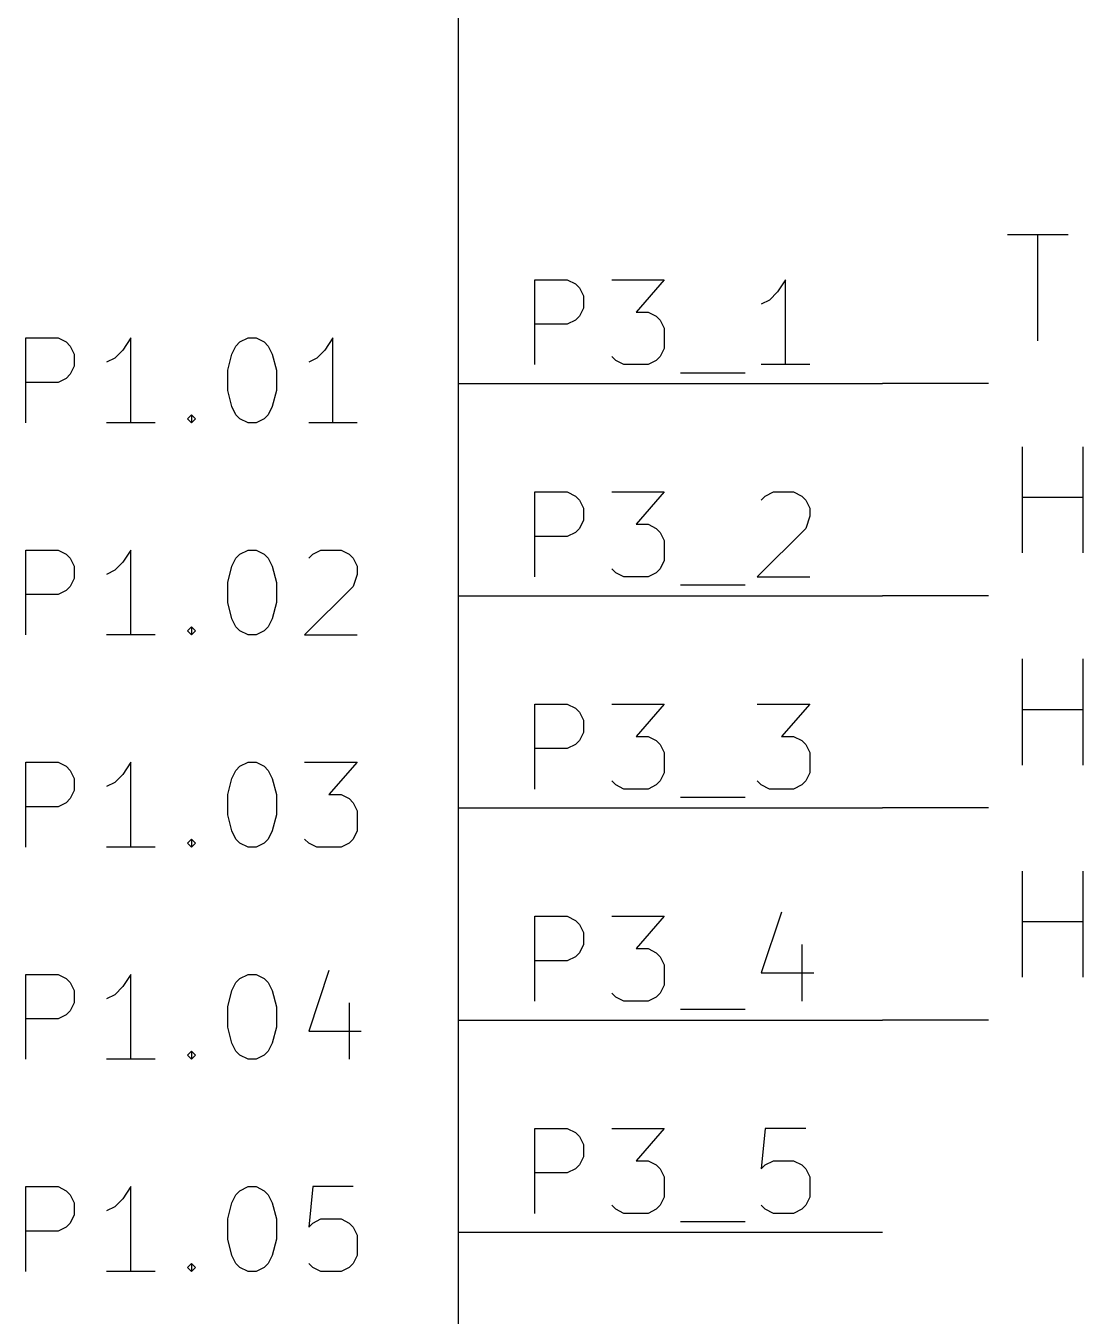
# Model space of a CAD drawing. Header units: inches. Extents: x 0.39 to 7.87, y -5.43 to -0.39.
# Drawn here: x 2.246 to 2.745, y -2.94 to -2.331 of the extents above; entities that cross this region are included whole.
import ezdxf

# ---------------------------------------------------------------- set-up
doc = ezdxf.new("R2010")
doc.units = ezdxf.units.IN
doc.header["$MEASUREMENT"] = 0
for name, color, linetype in [('GREENSIXTYFIVE', 129, 'CONTINUOUS'), ('LIGHTGREEN', 92, 'CONTINUOUS'), ('LIGHTRED', 12, 'CONTINUOUS'), ('RED', 14, 'CONTINUOUS'), ('REDSIX', 19, 'CONTINUOUS'), ('WHITE', 250, 'CONTINUOUS')]:
    doc.layers.add(name, color=color, linetype=linetype)

msp = doc.modelspace()

# ---------------------------------------------------------------- linework, layer by layer
at = {"layer": 'GREENSIXTYFIVE', "linetype": 'CONTINUOUS'}
for p, q in [((2.24619, -2.5185), (2.24619, -2.4785)), ((2.24619, -2.4785), (2.26143, -2.4785)), ((2.24619, -2.5185), (2.24619, -2.4785)), ((2.24619, -2.4785), (2.26143, -2.4785)), ((2.26143, -2.4785), (2.26524, -2.48041)), ((2.26143, -2.4785), (2.26524, -2.48041)), ((2.26524, -2.48041), (2.26714, -2.48231)), ((2.26524, -2.48041), (2.26714, -2.48231)), ((2.29572, -2.4785), (2.29191, -2.48422)), ((2.29572, -2.4785), (2.29191, -2.48422)), ((2.29572, -2.5185), (2.29572, -2.4785)), ((2.29572, -2.5185), (2.29572, -2.4785)), ((2.34524, -2.48231), (2.34714, -2.48041)), ((2.34524, -2.48231), (2.34714, -2.48041)), ((2.34714, -2.48041), (2.35095, -2.4785)), ((2.34714, -2.48041), (2.35095, -2.4785)), ((2.35095, -2.4785), (2.35476, -2.4785)), ((2.35095, -2.4785), (2.35476, -2.4785)), ((2.35476, -2.4785), (2.35857, -2.48041)), ((2.35476, -2.4785), (2.35857, -2.48041)), ((2.35857, -2.48041), (2.36048, -2.48231)), ((2.35857, -2.48041), (2.36048, -2.48231)), ((2.39095, -2.4785), (2.38714, -2.48422)), ((2.39095, -2.4785), (2.38714, -2.48422)), ((2.39095, -2.5185), (2.39095, -2.4785)), ((2.39095, -2.5185), (2.39095, -2.4785)), ((2.26714, -2.48231), (2.26905, -2.48613)), ((2.26714, -2.48231), (2.26905, -2.48613)), ((2.26905, -2.48613), (2.26905, -2.49184)), ((2.26905, -2.48613), (2.26905, -2.49184)), ((2.29191, -2.48422), (2.28809, -2.48803)), ((2.29191, -2.48422), (2.28809, -2.48803)), ((2.34143, -2.49374), (2.34333, -2.48613)), ((2.34143, -2.49374), (2.34333, -2.48613)), ((2.34333, -2.48613), (2.34524, -2.48231)), ((2.34333, -2.48613), (2.34524, -2.48231)), ((2.36048, -2.48231), (2.36238, -2.48613)), ((2.36048, -2.48231), (2.36238, -2.48613)), ((2.36238, -2.48613), (2.36428, -2.49374)), ((2.36238, -2.48613), (2.36428, -2.49374)), ((2.38714, -2.48422), (2.38333, -2.48803)), ((2.38714, -2.48422), (2.38333, -2.48803)), ((2.26905, -2.49184), (2.26714, -2.49565)), ((2.26905, -2.49184), (2.26714, -2.49565)), ((2.28809, -2.48803), (2.28429, -2.48993)), ((2.28809, -2.48803), (2.28429, -2.48993)), ((2.38333, -2.48803), (2.37952, -2.48993)), ((2.38333, -2.48803), (2.37952, -2.48993)), ((2.26143, -2.49946), (2.24619, -2.49946)), ((2.26143, -2.49946), (2.24619, -2.49946)), ((2.26524, -2.49755), (2.26143, -2.49946)), ((2.26524, -2.49755), (2.26143, -2.49946)), ((2.26714, -2.49565), (2.26524, -2.49755)), ((2.26714, -2.49565), (2.26524, -2.49755)), ((2.34143, -2.50327), (2.34143, -2.49374)), ((2.34143, -2.50327), (2.34143, -2.49374)), ((2.36428, -2.49374), (2.36428, -2.50327)), ((2.36428, -2.49374), (2.36428, -2.50327)), ((2.34333, -2.51089), (2.34143, -2.50327)), ((2.34333, -2.51089), (2.34143, -2.50327)), ((2.36428, -2.50327), (2.36238, -2.51089)), ((2.36428, -2.50327), (2.36238, -2.51089)), ((2.34524, -2.5147), (2.34333, -2.51089)), ((2.34524, -2.5147), (2.34333, -2.51089)), ((2.36238, -2.51089), (2.36048, -2.5147)), ((2.36238, -2.51089), (2.36048, -2.5147)), ((2.32238, -2.5166), (2.32429, -2.5147)), ((2.32238, -2.5166), (2.32429, -2.5147)), ((2.32429, -2.5185), (2.32238, -2.5166)), ((2.32429, -2.5185), (2.32238, -2.5166)), ((2.32429, -2.5147), (2.32619, -2.5166)), ((2.32429, -2.5147), (2.32429, -2.5185)), ((2.32429, -2.5147), (2.32619, -2.5166)), ((2.32429, -2.5147), (2.32429, -2.5185)), ((2.32619, -2.5166), (2.32429, -2.5185)), ((2.32619, -2.5166), (2.32429, -2.5185)), ((2.34714, -2.5166), (2.34524, -2.5147)), ((2.34714, -2.5166), (2.34524, -2.5147)), ((2.35095, -2.5185), (2.34714, -2.5166)), ((2.35095, -2.5185), (2.34714, -2.5166)), ((2.35857, -2.5166), (2.35476, -2.5185)), ((2.35857, -2.5166), (2.35476, -2.5185)), ((2.36048, -2.5147), (2.35857, -2.5166)), ((2.36048, -2.5147), (2.35857, -2.5166)), ((2.30714, -2.5185), (2.28429, -2.5185)), ((2.30714, -2.5185), (2.28429, -2.5185)), ((2.35476, -2.5185), (2.35095, -2.5185)), ((2.35476, -2.5185), (2.35095, -2.5185)), ((2.40238, -2.5185), (2.37952, -2.5185)), ((2.40238, -2.5185), (2.37952, -2.5185)), ((2.24619, -2.6185), (2.24619, -2.5785)), ((2.24619, -2.5785), (2.26143, -2.5785)), ((2.24619, -2.6185), (2.24619, -2.5785)), ((2.24619, -2.5785), (2.26143, -2.5785)), ((2.26143, -2.5785), (2.26524, -2.58041)), ((2.26143, -2.5785), (2.26524, -2.58041)), ((2.29572, -2.5785), (2.29191, -2.58422)), ((2.29572, -2.5785), (2.29191, -2.58422)), ((2.29572, -2.6185), (2.29572, -2.5785)), ((2.29572, -2.6185), (2.29572, -2.5785)), ((2.34714, -2.58041), (2.35095, -2.5785)), ((2.34714, -2.58041), (2.35095, -2.5785)), ((2.35095, -2.5785), (2.35476, -2.5785)), ((2.35095, -2.5785), (2.35476, -2.5785)), ((2.35476, -2.5785), (2.35857, -2.58041)), ((2.35476, -2.5785), (2.35857, -2.58041)), ((2.38143, -2.58041), (2.38524, -2.5785)), ((2.38143, -2.58041), (2.38524, -2.5785)), ((2.38524, -2.5785), (2.39476, -2.5785)), ((2.38524, -2.5785), (2.39476, -2.5785)), ((2.39476, -2.5785), (2.39857, -2.58041)), ((2.39476, -2.5785), (2.39857, -2.58041)), ((2.26524, -2.58041), (2.26714, -2.58231)), ((2.26524, -2.58041), (2.26714, -2.58231)), ((2.26714, -2.58231), (2.26905, -2.58613)), ((2.26714, -2.58231), (2.26905, -2.58613)), ((2.29191, -2.58422), (2.28809, -2.58803)), ((2.29191, -2.58422), (2.28809, -2.58803)), ((2.34333, -2.58613), (2.34524, -2.58231)), ((2.34333, -2.58613), (2.34524, -2.58231)), ((2.34524, -2.58231), (2.34714, -2.58041)), ((2.34524, -2.58231), (2.34714, -2.58041)), ((2.35857, -2.58041), (2.36048, -2.58231)), ((2.35857, -2.58041), (2.36048, -2.58231)), ((2.36048, -2.58231), (2.36238, -2.58613)), ((2.36048, -2.58231), (2.36238, -2.58613)), ((2.37952, -2.58231), (2.38143, -2.58041)), ((2.37952, -2.58231), (2.38143, -2.58041)), ((2.39857, -2.58041), (2.40048, -2.58231)), ((2.39857, -2.58041), (2.40048, -2.58231)), ((2.40048, -2.58231), (2.40238, -2.58613)), ((2.40048, -2.58231), (2.40238, -2.58613)), ((2.26905, -2.58613), (2.26905, -2.59184)), ((2.26905, -2.58613), (2.26905, -2.59184)), ((2.28809, -2.58803), (2.28429, -2.58993)), ((2.28809, -2.58803), (2.28429, -2.58993)), ((2.34143, -2.59374), (2.34333, -2.58613)), ((2.34143, -2.59374), (2.34333, -2.58613)), ((2.36238, -2.58613), (2.36428, -2.59374)), ((2.36238, -2.58613), (2.36428, -2.59374)), ((2.40238, -2.58993), (2.40048, -2.59565)), ((2.40238, -2.58993), (2.40048, -2.59565)), ((2.40238, -2.58613), (2.40238, -2.58993)), ((2.40238, -2.58613), (2.40238, -2.58993)), ((2.26714, -2.59565), (2.26524, -2.59755)), ((2.26714, -2.59565), (2.26524, -2.59755)), ((2.26905, -2.59184), (2.26714, -2.59565)), ((2.26905, -2.59184), (2.26714, -2.59565)), ((2.34143, -2.60327), (2.34143, -2.59374)), ((2.34143, -2.60327), (2.34143, -2.59374)), ((2.36428, -2.59374), (2.36428, -2.60327)), ((2.36428, -2.59374), (2.36428, -2.60327)), ((2.40048, -2.59565), (2.37762, -2.6185)), ((2.40048, -2.59565), (2.37762, -2.6185)), ((2.26143, -2.59946), (2.24619, -2.59946)), ((2.26143, -2.59946), (2.24619, -2.59946)), ((2.26524, -2.59755), (2.26143, -2.59946)), ((2.26524, -2.59755), (2.26143, -2.59946)), ((2.34333, -2.61089), (2.34143, -2.60327)), ((2.34333, -2.61089), (2.34143, -2.60327)), ((2.36428, -2.60327), (2.36238, -2.61089)), ((2.36428, -2.60327), (2.36238, -2.61089)), ((2.32238, -2.6166), (2.32429, -2.6147)), ((2.32238, -2.6166), (2.32429, -2.6147)), ((2.32429, -2.6147), (2.32619, -2.6166)), ((2.32429, -2.6147), (2.32429, -2.6185)), ((2.32429, -2.6147), (2.32619, -2.6166)), ((2.32429, -2.6147), (2.32429, -2.6185)), ((2.34524, -2.6147), (2.34333, -2.61089)), ((2.34524, -2.6147), (2.34333, -2.61089)), ((2.34714, -2.6166), (2.34524, -2.6147)), ((2.34714, -2.6166), (2.34524, -2.6147)), ((2.36048, -2.6147), (2.35857, -2.6166)), ((2.36048, -2.6147), (2.35857, -2.6166)), ((2.36238, -2.61089), (2.36048, -2.6147)), ((2.36238, -2.61089), (2.36048, -2.6147)), ((2.30714, -2.6185), (2.28429, -2.6185)), ((2.30714, -2.6185), (2.28429, -2.6185)), ((2.32429, -2.6185), (2.32238, -2.6166)), ((2.32429, -2.6185), (2.32238, -2.6166)), ((2.32619, -2.6166), (2.32429, -2.6185)), ((2.32619, -2.6166), (2.32429, -2.6185)), ((2.35095, -2.6185), (2.34714, -2.6166)), ((2.35095, -2.6185), (2.34714, -2.6166)), ((2.35476, -2.6185), (2.35095, -2.6185)), ((2.35476, -2.6185), (2.35095, -2.6185)), ((2.35857, -2.6166), (2.35476, -2.6185)), ((2.35857, -2.6166), (2.35476, -2.6185)), ((2.37762, -2.6185), (2.40238, -2.6185)), ((2.37762, -2.6185), (2.40238, -2.6185)), ((2.24619, -2.7185), (2.24619, -2.6785)), ((2.24619, -2.6785), (2.26143, -2.6785)), ((2.24619, -2.7185), (2.24619, -2.6785)), ((2.24619, -2.6785), (2.26143, -2.6785)), ((2.26143, -2.6785), (2.26524, -2.68041)), ((2.26143, -2.6785), (2.26524, -2.68041)), ((2.26524, -2.68041), (2.26714, -2.68231)), ((2.26524, -2.68041), (2.26714, -2.68231)), ((2.29572, -2.6785), (2.29191, -2.68422)), ((2.29572, -2.6785), (2.29191, -2.68422)), ((2.29572, -2.7185), (2.29572, -2.6785)), ((2.29572, -2.7185), (2.29572, -2.6785)), ((2.34524, -2.68231), (2.34714, -2.68041)), ((2.34524, -2.68231), (2.34714, -2.68041)), ((2.34714, -2.68041), (2.35095, -2.6785)), ((2.34714, -2.68041), (2.35095, -2.6785)), ((2.35095, -2.6785), (2.35476, -2.6785)), ((2.35095, -2.6785), (2.35476, -2.6785)), ((2.35476, -2.6785), (2.35857, -2.68041)), ((2.35476, -2.6785), (2.35857, -2.68041)), ((2.35857, -2.68041), (2.36048, -2.68231)), ((2.35857, -2.68041), (2.36048, -2.68231)), ((2.37762, -2.6785), (2.40238, -2.6785)), ((2.37762, -2.6785), (2.40238, -2.6785)), ((2.40238, -2.6785), (2.38905, -2.69374)), ((2.40238, -2.6785), (2.38905, -2.69374)), ((2.26714, -2.68231), (2.26905, -2.68613)), ((2.26714, -2.68231), (2.26905, -2.68613)), ((2.26905, -2.68613), (2.26905, -2.69184)), ((2.26905, -2.68613), (2.26905, -2.69184)), ((2.28809, -2.68803), (2.28429, -2.68993)), ((2.28809, -2.68803), (2.28429, -2.68993)), ((2.29191, -2.68422), (2.28809, -2.68803)), ((2.29191, -2.68422), (2.28809, -2.68803)), ((2.34143, -2.69374), (2.34333, -2.68613)), ((2.34143, -2.69374), (2.34333, -2.68613)), ((2.34333, -2.68613), (2.34524, -2.68231)), ((2.34333, -2.68613), (2.34524, -2.68231)), ((2.36048, -2.68231), (2.36238, -2.68613)), ((2.36048, -2.68231), (2.36238, -2.68613)), ((2.36238, -2.68613), (2.36428, -2.69374)), ((2.36238, -2.68613), (2.36428, -2.69374)), ((2.26905, -2.69184), (2.26714, -2.69565)), ((2.26905, -2.69184), (2.26714, -2.69565)), ((2.34143, -2.70327), (2.34143, -2.69374)), ((2.34143, -2.70327), (2.34143, -2.69374)), ((2.36428, -2.69374), (2.36428, -2.70327)), ((2.36428, -2.69374), (2.36428, -2.70327)), ((2.38905, -2.69374), (2.39476, -2.69374)), ((2.38905, -2.69374), (2.39476, -2.69374)), ((2.39476, -2.69374), (2.39857, -2.69565)), ((2.39476, -2.69374), (2.39857, -2.69565)), ((2.26143, -2.69946), (2.24619, -2.69946)), ((2.26143, -2.69946), (2.24619, -2.69946)), ((2.26524, -2.69755), (2.26143, -2.69946)), ((2.26524, -2.69755), (2.26143, -2.69946)), ((2.26714, -2.69565), (2.26524, -2.69755)), ((2.26714, -2.69565), (2.26524, -2.69755)), ((2.39857, -2.69565), (2.40048, -2.69755)), ((2.39857, -2.69565), (2.40048, -2.69755)), ((2.40048, -2.69755), (2.40238, -2.70136)), ((2.40048, -2.69755), (2.40238, -2.70136)), ((2.34333, -2.71089), (2.34143, -2.70327)), ((2.34333, -2.71089), (2.34143, -2.70327)), ((2.36428, -2.70327), (2.36238, -2.71089)), ((2.36428, -2.70327), (2.36238, -2.71089)), ((2.40238, -2.70136), (2.40238, -2.71089)), ((2.40238, -2.70136), (2.40238, -2.71089)), ((2.34524, -2.7147), (2.34333, -2.71089)), ((2.34524, -2.7147), (2.34333, -2.71089)), ((2.36238, -2.71089), (2.36048, -2.7147)), ((2.36238, -2.71089), (2.36048, -2.7147)), ((2.40238, -2.71089), (2.40048, -2.7147)), ((2.40238, -2.71089), (2.40048, -2.7147)), ((2.32238, -2.7166), (2.32429, -2.7147)), ((2.32238, -2.7166), (2.32429, -2.7147)), ((2.32429, -2.7185), (2.32238, -2.7166)), ((2.32429, -2.7185), (2.32238, -2.7166)), ((2.32429, -2.7147), (2.32619, -2.7166)), ((2.32429, -2.7147), (2.32429, -2.7185)), ((2.32429, -2.7147), (2.32619, -2.7166)), ((2.32429, -2.7147), (2.32429, -2.7185)), ((2.32619, -2.7166), (2.32429, -2.7185)), ((2.32619, -2.7166), (2.32429, -2.7185)), ((2.34714, -2.7166), (2.34524, -2.7147)), ((2.34714, -2.7166), (2.34524, -2.7147)), ((2.35095, -2.7185), (2.34714, -2.7166)), ((2.35095, -2.7185), (2.34714, -2.7166)), ((2.35857, -2.7166), (2.35476, -2.7185)), ((2.35857, -2.7166), (2.35476, -2.7185)), ((2.36048, -2.7147), (2.35857, -2.7166)), ((2.36048, -2.7147), (2.35857, -2.7166)), ((2.37952, -2.7166), (2.37762, -2.7147)), ((2.37952, -2.7166), (2.37762, -2.7147)), ((2.38333, -2.7185), (2.37952, -2.7166)), ((2.38333, -2.7185), (2.37952, -2.7166)), ((2.39857, -2.7166), (2.39476, -2.7185)), ((2.39857, -2.7166), (2.39476, -2.7185)), ((2.40048, -2.7147), (2.39857, -2.7166)), ((2.40048, -2.7147), (2.39857, -2.7166)), ((2.30714, -2.7185), (2.28429, -2.7185)), ((2.30714, -2.7185), (2.28429, -2.7185)), ((2.35476, -2.7185), (2.35095, -2.7185)), ((2.35476, -2.7185), (2.35095, -2.7185)), ((2.39476, -2.7185), (2.38333, -2.7185)), ((2.39476, -2.7185), (2.38333, -2.7185)), ((2.24619, -2.8185), (2.24619, -2.7785)), ((2.24619, -2.7785), (2.26143, -2.7785)), ((2.24619, -2.8185), (2.24619, -2.7785)), ((2.24619, -2.7785), (2.26143, -2.7785)), ((2.26143, -2.7785), (2.26524, -2.78041)), ((2.26143, -2.7785), (2.26524, -2.78041)), ((2.29572, -2.7785), (2.29191, -2.78422)), ((2.29572, -2.7785), (2.29191, -2.78422)), ((2.29572, -2.8185), (2.29572, -2.7785)), ((2.29572, -2.8185), (2.29572, -2.7785)), ((2.34714, -2.78041), (2.35095, -2.7785)), ((2.34714, -2.78041), (2.35095, -2.7785)), ((2.35095, -2.7785), (2.35476, -2.7785)), ((2.35095, -2.7785), (2.35476, -2.7785)), ((2.35476, -2.7785), (2.35857, -2.78041)), ((2.35476, -2.7785), (2.35857, -2.78041)), ((2.38905, -2.7766), (2.37952, -2.80517)), ((2.38905, -2.7766), (2.37952, -2.80517)), ((2.26524, -2.78041), (2.26714, -2.78231)), ((2.26524, -2.78041), (2.26714, -2.78231)), ((2.26714, -2.78231), (2.26905, -2.78613)), ((2.26714, -2.78231), (2.26905, -2.78613)), ((2.29191, -2.78422), (2.28809, -2.78803)), ((2.29191, -2.78422), (2.28809, -2.78803)), ((2.34333, -2.78613), (2.34524, -2.78231)), ((2.34333, -2.78613), (2.34524, -2.78231)), ((2.34524, -2.78231), (2.34714, -2.78041)), ((2.34524, -2.78231), (2.34714, -2.78041)), ((2.35857, -2.78041), (2.36048, -2.78231)), ((2.35857, -2.78041), (2.36048, -2.78231)), ((2.36048, -2.78231), (2.36238, -2.78613)), ((2.36048, -2.78231), (2.36238, -2.78613)), ((2.26905, -2.78613), (2.26905, -2.79184)), ((2.26905, -2.78613), (2.26905, -2.79184)), ((2.28809, -2.78803), (2.28429, -2.78993)), ((2.28809, -2.78803), (2.28429, -2.78993)), ((2.34143, -2.79374), (2.34333, -2.78613)), ((2.34143, -2.79374), (2.34333, -2.78613)), ((2.36238, -2.78613), (2.36428, -2.79374)), ((2.36238, -2.78613), (2.36428, -2.79374)), ((2.26524, -2.79755), (2.26143, -2.79946)), ((2.26524, -2.79755), (2.26143, -2.79946)), ((2.26714, -2.79565), (2.26524, -2.79755)), ((2.26714, -2.79565), (2.26524, -2.79755)), ((2.26905, -2.79184), (2.26714, -2.79565)), ((2.26905, -2.79184), (2.26714, -2.79565)), ((2.34143, -2.80327), (2.34143, -2.79374)), ((2.34143, -2.80327), (2.34143, -2.79374)), ((2.36428, -2.79374), (2.36428, -2.80327)), ((2.36428, -2.79374), (2.36428, -2.80327)), ((2.39857, -2.79184), (2.39857, -2.8185)), ((2.39857, -2.79184), (2.39857, -2.8185)), ((2.26143, -2.79946), (2.24619, -2.79946)), ((2.26143, -2.79946), (2.24619, -2.79946)), ((2.34333, -2.81089), (2.34143, -2.80327)), ((2.34333, -2.81089), (2.34143, -2.80327)), ((2.36428, -2.80327), (2.36238, -2.81089)), ((2.36428, -2.80327), (2.36238, -2.81089)), ((2.37952, -2.80517), (2.40428, -2.80517)), ((2.37952, -2.80517), (2.40428, -2.80517)), ((2.32238, -2.8166), (2.32429, -2.8147)), ((2.32238, -2.8166), (2.32429, -2.8147)), ((2.32429, -2.8147), (2.32619, -2.8166)), ((2.32429, -2.8147), (2.32429, -2.8185)), ((2.32429, -2.8147), (2.32619, -2.8166)), ((2.32429, -2.8147), (2.32429, -2.8185)), ((2.34524, -2.8147), (2.34333, -2.81089)), ((2.34524, -2.8147), (2.34333, -2.81089)), ((2.34714, -2.8166), (2.34524, -2.8147)), ((2.34714, -2.8166), (2.34524, -2.8147)), ((2.36048, -2.8147), (2.35857, -2.8166)), ((2.36048, -2.8147), (2.35857, -2.8166)), ((2.36238, -2.81089), (2.36048, -2.8147)), ((2.36238, -2.81089), (2.36048, -2.8147)), ((2.30714, -2.8185), (2.28429, -2.8185)), ((2.30714, -2.8185), (2.28429, -2.8185)), ((2.32429, -2.8185), (2.32238, -2.8166)), ((2.32429, -2.8185), (2.32238, -2.8166)), ((2.32619, -2.8166), (2.32429, -2.8185)), ((2.32619, -2.8166), (2.32429, -2.8185)), ((2.35095, -2.8185), (2.34714, -2.8166)), ((2.35095, -2.8185), (2.34714, -2.8166)), ((2.35476, -2.8185), (2.35095, -2.8185)), ((2.35476, -2.8185), (2.35095, -2.8185)), ((2.35857, -2.8166), (2.35476, -2.8185)), ((2.35857, -2.8166), (2.35476, -2.8185)), ((2.24619, -2.9185), (2.24619, -2.8785)), ((2.24619, -2.8785), (2.26143, -2.8785)), ((2.24619, -2.9185), (2.24619, -2.8785)), ((2.24619, -2.8785), (2.26143, -2.8785)), ((2.26143, -2.8785), (2.26524, -2.88041)), ((2.26143, -2.8785), (2.26524, -2.88041)), ((2.26524, -2.88041), (2.26714, -2.88231)), ((2.26524, -2.88041), (2.26714, -2.88231)), ((2.26714, -2.88231), (2.26905, -2.88613)), ((2.26714, -2.88231), (2.26905, -2.88613)), ((2.29572, -2.8785), (2.29191, -2.88422)), ((2.29572, -2.8785), (2.29191, -2.88422)), ((2.29572, -2.9185), (2.29572, -2.8785)), ((2.29572, -2.9185), (2.29572, -2.8785)), ((2.34333, -2.88613), (2.34524, -2.88231)), ((2.34333, -2.88613), (2.34524, -2.88231)), ((2.34524, -2.88231), (2.34714, -2.88041)), ((2.34524, -2.88231), (2.34714, -2.88041)), ((2.34714, -2.88041), (2.35095, -2.8785)), ((2.34714, -2.88041), (2.35095, -2.8785)), ((2.35095, -2.8785), (2.35476, -2.8785)), ((2.35095, -2.8785), (2.35476, -2.8785)), ((2.35476, -2.8785), (2.35857, -2.88041)), ((2.35476, -2.8785), (2.35857, -2.88041)), ((2.35857, -2.88041), (2.36048, -2.88231)), ((2.35857, -2.88041), (2.36048, -2.88231)), ((2.36048, -2.88231), (2.36238, -2.88613)), ((2.36048, -2.88231), (2.36238, -2.88613)), ((2.38143, -2.8785), (2.37952, -2.89755)), ((2.38143, -2.8785), (2.37952, -2.89755)), ((2.40048, -2.8785), (2.38143, -2.8785)), ((2.40048, -2.8785), (2.38143, -2.8785)), ((2.26905, -2.88613), (2.26905, -2.89184)), ((2.26905, -2.88613), (2.26905, -2.89184)), ((2.28809, -2.88803), (2.28429, -2.88993)), ((2.28809, -2.88803), (2.28429, -2.88993)), ((2.29191, -2.88422), (2.28809, -2.88803)), ((2.29191, -2.88422), (2.28809, -2.88803)), ((2.34143, -2.89374), (2.34333, -2.88613)), ((2.34143, -2.89374), (2.34333, -2.88613)), ((2.36238, -2.88613), (2.36428, -2.89374)), ((2.36238, -2.88613), (2.36428, -2.89374)), ((2.26905, -2.89184), (2.26714, -2.89565)), ((2.26905, -2.89184), (2.26714, -2.89565)), ((2.34143, -2.90327), (2.34143, -2.89374)), ((2.34143, -2.90327), (2.34143, -2.89374)), ((2.36428, -2.89374), (2.36428, -2.90327)), ((2.36428, -2.89374), (2.36428, -2.90327)), ((2.38143, -2.89565), (2.38524, -2.89374)), ((2.38143, -2.89565), (2.38524, -2.89374)), ((2.38524, -2.89374), (2.39476, -2.89374)), ((2.38524, -2.89374), (2.39476, -2.89374)), ((2.39476, -2.89374), (2.39857, -2.89565)), ((2.39476, -2.89374), (2.39857, -2.89565)), ((2.26143, -2.89946), (2.24619, -2.89946)), ((2.26143, -2.89946), (2.24619, -2.89946)), ((2.26524, -2.89755), (2.26143, -2.89946)), ((2.26524, -2.89755), (2.26143, -2.89946)), ((2.26714, -2.89565), (2.26524, -2.89755)), ((2.26714, -2.89565), (2.26524, -2.89755)), ((2.37952, -2.89755), (2.38143, -2.89565)), ((2.37952, -2.89755), (2.38143, -2.89565)), ((2.39857, -2.89565), (2.40048, -2.89755)), ((2.39857, -2.89565), (2.40048, -2.89755)), ((2.40048, -2.89755), (2.40238, -2.90136)), ((2.40048, -2.89755), (2.40238, -2.90136)), ((2.34333, -2.91089), (2.34143, -2.90327)), ((2.34333, -2.91089), (2.34143, -2.90327)), ((2.36428, -2.90327), (2.36238, -2.91089)), ((2.36428, -2.90327), (2.36238, -2.91089)), ((2.40238, -2.90136), (2.40238, -2.91089)), ((2.40238, -2.90136), (2.40238, -2.91089)), ((2.34524, -2.9147), (2.34333, -2.91089)), ((2.34524, -2.9147), (2.34333, -2.91089)), ((2.36238, -2.91089), (2.36048, -2.9147)), ((2.36238, -2.91089), (2.36048, -2.9147)), ((2.40238, -2.91089), (2.40048, -2.9147)), ((2.40238, -2.91089), (2.40048, -2.9147)), ((2.30714, -2.9185), (2.28429, -2.9185)), ((2.30714, -2.9185), (2.28429, -2.9185)), ((2.32238, -2.9166), (2.32429, -2.9147)), ((2.32238, -2.9166), (2.32429, -2.9147)), ((2.32429, -2.9185), (2.32238, -2.9166)), ((2.32429, -2.9185), (2.32238, -2.9166)), ((2.32429, -2.9147), (2.32619, -2.9166)), ((2.32429, -2.9147), (2.32429, -2.9185)), ((2.32429, -2.9147), (2.32619, -2.9166)), ((2.32429, -2.9147), (2.32429, -2.9185)), ((2.32619, -2.9166), (2.32429, -2.9185)), ((2.32619, -2.9166), (2.32429, -2.9185)), ((2.34714, -2.9166), (2.34524, -2.9147)), ((2.34714, -2.9166), (2.34524, -2.9147)), ((2.35095, -2.9185), (2.34714, -2.9166)), ((2.35095, -2.9185), (2.34714, -2.9166)), ((2.35476, -2.9185), (2.35095, -2.9185)), ((2.35476, -2.9185), (2.35095, -2.9185)), ((2.35857, -2.9166), (2.35476, -2.9185)), ((2.35857, -2.9166), (2.35476, -2.9185)), ((2.36048, -2.9147), (2.35857, -2.9166)), ((2.36048, -2.9147), (2.35857, -2.9166)), ((2.38143, -2.9166), (2.37952, -2.9147)), ((2.38143, -2.9166), (2.37952, -2.9147)), ((2.38524, -2.9185), (2.38143, -2.9166)), ((2.38524, -2.9185), (2.38143, -2.9166)), ((2.39476, -2.9185), (2.38524, -2.9185)), ((2.39476, -2.9185), (2.38524, -2.9185)), ((2.39857, -2.9166), (2.39476, -2.9185)), ((2.39857, -2.9166), (2.39476, -2.9185)), ((2.40048, -2.9147), (2.39857, -2.9166)), ((2.40048, -2.9147), (2.39857, -2.9166))]:
    msp.add_line(p, q, dxfattribs=at)
at = {"layer": 'LIGHTGREEN', "linetype": 'CONTINUOUS'}
for p, q in [((2.7, -2.5), (2.65, -2.5)), ((2.7, -2.6), (2.65, -2.6)), ((2.7, -2.7), (2.65, -2.7)), ((2.7, -2.8), (2.65, -2.8))]:
    msp.add_line(p, q, dxfattribs=at)
at = {"layer": 'LIGHTRED', "linetype": 'CONTINUOUS'}
for p, q in [((2.48619, -2.4911), (2.48619, -2.4511)), ((2.48619, -2.4511), (2.50143, -2.4511)), ((2.48619, -2.4911), (2.48619, -2.4511)), ((2.48619, -2.4511), (2.50143, -2.4511)), ((2.50143, -2.4511), (2.50524, -2.45301)), ((2.50143, -2.4511), (2.50524, -2.45301)), ((2.50524, -2.45301), (2.50714, -2.45491)), ((2.50524, -2.45301), (2.50714, -2.45491)), ((2.50714, -2.45491), (2.50905, -2.45872)), ((2.50714, -2.45491), (2.50905, -2.45872)), ((2.52238, -2.4511), (2.54714, -2.4511)), ((2.52238, -2.4511), (2.54714, -2.4511)), ((2.54714, -2.4511), (2.53381, -2.46634)), ((2.54714, -2.4511), (2.53381, -2.46634)), ((2.60048, -2.45682), (2.59667, -2.46063)), ((2.60048, -2.45682), (2.59667, -2.46063)), ((2.60429, -2.4511), (2.60048, -2.45682)), ((2.60429, -2.4511), (2.60048, -2.45682)), ((2.60429, -2.4911), (2.60429, -2.4511)), ((2.60429, -2.4911), (2.60429, -2.4511)), ((2.50905, -2.45872), (2.50905, -2.46444)), ((2.50905, -2.45872), (2.50905, -2.46444)), ((2.59667, -2.46063), (2.59286, -2.46253)), ((2.59667, -2.46063), (2.59286, -2.46253)), ((2.50714, -2.46825), (2.50524, -2.47015)), ((2.50714, -2.46825), (2.50524, -2.47015)), ((2.50905, -2.46444), (2.50714, -2.46825)), ((2.50905, -2.46444), (2.50714, -2.46825)), ((2.53381, -2.46634), (2.53952, -2.46634)), ((2.53381, -2.46634), (2.53952, -2.46634)), ((2.53952, -2.46634), (2.54333, -2.46825)), ((2.53952, -2.46634), (2.54333, -2.46825)), ((2.54333, -2.46825), (2.54524, -2.47015)), ((2.54333, -2.46825), (2.54524, -2.47015)), ((2.50143, -2.47206), (2.48619, -2.47206)), ((2.50143, -2.47206), (2.48619, -2.47206)), ((2.50524, -2.47015), (2.50143, -2.47206)), ((2.50524, -2.47015), (2.50143, -2.47206)), ((2.54524, -2.47015), (2.54714, -2.47396)), ((2.54524, -2.47015), (2.54714, -2.47396)), ((2.54714, -2.47396), (2.54714, -2.48348)), ((2.54714, -2.47396), (2.54714, -2.48348)), ((2.52429, -2.4892), (2.52238, -2.4873)), ((2.52429, -2.4892), (2.52238, -2.4873)), ((2.54524, -2.4873), (2.54333, -2.4892)), ((2.54524, -2.4873), (2.54333, -2.4892)), ((2.54714, -2.48348), (2.54524, -2.4873)), ((2.54714, -2.48348), (2.54524, -2.4873)), ((2.52809, -2.4911), (2.52429, -2.4892)), ((2.52809, -2.4911), (2.52429, -2.4892)), ((2.53952, -2.4911), (2.52809, -2.4911)), ((2.53952, -2.4911), (2.52809, -2.4911)), ((2.54333, -2.4892), (2.53952, -2.4911)), ((2.54333, -2.4892), (2.53952, -2.4911)), ((2.61571, -2.4911), (2.59286, -2.4911)), ((2.61571, -2.4911), (2.59286, -2.4911)), ((2.55476, -2.49491), (2.58524, -2.49491)), ((2.55476, -2.49491), (2.58524, -2.49491)), ((2.48619, -2.5911), (2.48619, -2.5511)), ((2.48619, -2.5511), (2.50143, -2.5511)), ((2.48619, -2.5911), (2.48619, -2.5511)), ((2.48619, -2.5511), (2.50143, -2.5511)), ((2.50143, -2.5511), (2.50524, -2.55301)), ((2.50143, -2.5511), (2.50524, -2.55301)), ((2.50524, -2.55301), (2.50714, -2.55491)), ((2.50524, -2.55301), (2.50714, -2.55491)), ((2.52238, -2.5511), (2.54714, -2.5511)), ((2.52238, -2.5511), (2.54714, -2.5511)), ((2.54714, -2.5511), (2.53381, -2.56634)), ((2.54714, -2.5511), (2.53381, -2.56634)), ((2.59286, -2.55491), (2.59476, -2.55301)), ((2.59286, -2.55491), (2.59476, -2.55301)), ((2.59476, -2.55301), (2.59857, -2.5511)), ((2.59476, -2.55301), (2.59857, -2.5511)), ((2.59857, -2.5511), (2.60809, -2.5511)), ((2.59857, -2.5511), (2.60809, -2.5511)), ((2.60809, -2.5511), (2.61191, -2.55301)), ((2.60809, -2.5511), (2.61191, -2.55301)), ((2.61191, -2.55301), (2.61381, -2.55491)), ((2.61191, -2.55301), (2.61381, -2.55491)), ((2.50714, -2.55491), (2.50905, -2.55872)), ((2.50714, -2.55491), (2.50905, -2.55872)), ((2.50905, -2.55872), (2.50905, -2.56444)), ((2.50905, -2.55872), (2.50905, -2.56444)), ((2.61381, -2.55491), (2.61571, -2.55872)), ((2.61381, -2.55491), (2.61571, -2.55872)), ((2.61571, -2.55872), (2.61571, -2.56253)), ((2.61571, -2.55872), (2.61571, -2.56253)), ((2.50905, -2.56444), (2.50714, -2.56825)), ((2.50905, -2.56444), (2.50714, -2.56825)), ((2.53381, -2.56634), (2.53952, -2.56634)), ((2.53381, -2.56634), (2.53952, -2.56634)), ((2.53952, -2.56634), (2.54333, -2.56825)), ((2.53952, -2.56634), (2.54333, -2.56825)), ((2.61571, -2.56253), (2.61381, -2.56825)), ((2.61571, -2.56253), (2.61381, -2.56825)), ((2.50143, -2.57206), (2.48619, -2.57206)), ((2.50143, -2.57206), (2.48619, -2.57206)), ((2.50524, -2.57015), (2.50143, -2.57206)), ((2.50524, -2.57015), (2.50143, -2.57206)), ((2.50714, -2.56825), (2.50524, -2.57015)), ((2.50714, -2.56825), (2.50524, -2.57015)), ((2.54333, -2.56825), (2.54524, -2.57015)), ((2.54333, -2.56825), (2.54524, -2.57015)), ((2.54524, -2.57015), (2.54714, -2.57396)), ((2.54524, -2.57015), (2.54714, -2.57396)), ((2.61381, -2.56825), (2.59095, -2.5911)), ((2.61381, -2.56825), (2.59095, -2.5911)), ((2.54714, -2.57396), (2.54714, -2.58348)), ((2.54714, -2.57396), (2.54714, -2.58348)), ((2.54714, -2.58348), (2.54524, -2.5873)), ((2.54714, -2.58348), (2.54524, -2.5873)), ((2.52429, -2.5892), (2.52238, -2.5873)), ((2.52429, -2.5892), (2.52238, -2.5873)), ((2.52809, -2.5911), (2.52429, -2.5892)), ((2.52809, -2.5911), (2.52429, -2.5892)), ((2.54333, -2.5892), (2.53952, -2.5911)), ((2.54333, -2.5892), (2.53952, -2.5911)), ((2.54524, -2.5873), (2.54333, -2.5892)), ((2.54524, -2.5873), (2.54333, -2.5892)), ((2.53952, -2.5911), (2.52809, -2.5911)), ((2.53952, -2.5911), (2.52809, -2.5911)), ((2.55476, -2.59491), (2.58524, -2.59491)), ((2.55476, -2.59491), (2.58524, -2.59491)), ((2.59095, -2.5911), (2.61571, -2.5911)), ((2.59095, -2.5911), (2.61571, -2.5911)), ((2.48619, -2.6911), (2.48619, -2.6511)), ((2.48619, -2.6511), (2.50143, -2.6511)), ((2.48619, -2.6911), (2.48619, -2.6511)), ((2.48619, -2.6511), (2.50143, -2.6511)), ((2.50143, -2.6511), (2.50524, -2.65301)), ((2.50143, -2.6511), (2.50524, -2.65301)), ((2.52238, -2.6511), (2.54714, -2.6511)), ((2.52238, -2.6511), (2.54714, -2.6511)), ((2.54714, -2.6511), (2.53381, -2.66634)), ((2.54714, -2.6511), (2.53381, -2.66634)), ((2.59095, -2.6511), (2.61571, -2.6511)), ((2.59095, -2.6511), (2.61571, -2.6511)), ((2.61571, -2.6511), (2.60238, -2.66634)), ((2.61571, -2.6511), (2.60238, -2.66634)), ((2.50524, -2.65301), (2.50714, -2.65491)), ((2.50524, -2.65301), (2.50714, -2.65491)), ((2.50714, -2.65491), (2.50905, -2.65872)), ((2.50714, -2.65491), (2.50905, -2.65872)), ((2.50905, -2.65872), (2.50905, -2.66444)), ((2.50905, -2.65872), (2.50905, -2.66444)), ((2.50714, -2.66825), (2.50524, -2.67015)), ((2.50714, -2.66825), (2.50524, -2.67015)), ((2.50905, -2.66444), (2.50714, -2.66825)), ((2.50905, -2.66444), (2.50714, -2.66825)), ((2.53381, -2.66634), (2.53952, -2.66634)), ((2.53381, -2.66634), (2.53952, -2.66634)), ((2.53952, -2.66634), (2.54333, -2.66825)), ((2.53952, -2.66634), (2.54333, -2.66825)), ((2.54333, -2.66825), (2.54524, -2.67015)), ((2.54333, -2.66825), (2.54524, -2.67015)), ((2.60238, -2.66634), (2.60809, -2.66634)), ((2.60238, -2.66634), (2.60809, -2.66634)), ((2.60809, -2.66634), (2.61191, -2.66825)), ((2.60809, -2.66634), (2.61191, -2.66825)), ((2.61191, -2.66825), (2.61381, -2.67015)), ((2.61191, -2.66825), (2.61381, -2.67015)), ((2.50143, -2.67206), (2.48619, -2.67206)), ((2.50143, -2.67206), (2.48619, -2.67206)), ((2.50524, -2.67015), (2.50143, -2.67206)), ((2.50524, -2.67015), (2.50143, -2.67206)), ((2.54524, -2.67015), (2.54714, -2.67396)), ((2.54524, -2.67015), (2.54714, -2.67396)), ((2.54714, -2.67396), (2.54714, -2.68348)), ((2.54714, -2.67396), (2.54714, -2.68348)), ((2.61381, -2.67015), (2.61571, -2.67396)), ((2.61381, -2.67015), (2.61571, -2.67396)), ((2.61571, -2.67396), (2.61571, -2.68348)), ((2.61571, -2.67396), (2.61571, -2.68348)), ((2.52429, -2.6892), (2.52238, -2.6873)), ((2.52429, -2.6892), (2.52238, -2.6873)), ((2.54524, -2.6873), (2.54333, -2.6892)), ((2.54524, -2.6873), (2.54333, -2.6892)), ((2.54714, -2.68348), (2.54524, -2.6873)), ((2.54714, -2.68348), (2.54524, -2.6873)), ((2.59286, -2.6892), (2.59095, -2.6873)), ((2.59286, -2.6892), (2.59095, -2.6873)), ((2.61381, -2.6873), (2.61191, -2.6892)), ((2.61381, -2.6873), (2.61191, -2.6892)), ((2.61571, -2.68348), (2.61381, -2.6873)), ((2.61571, -2.68348), (2.61381, -2.6873)), ((2.52809, -2.6911), (2.52429, -2.6892)), ((2.52809, -2.6911), (2.52429, -2.6892)), ((2.53952, -2.6911), (2.52809, -2.6911)), ((2.53952, -2.6911), (2.52809, -2.6911)), ((2.54333, -2.6892), (2.53952, -2.6911)), ((2.54333, -2.6892), (2.53952, -2.6911)), ((2.59667, -2.6911), (2.59286, -2.6892)), ((2.59667, -2.6911), (2.59286, -2.6892)), ((2.60809, -2.6911), (2.59667, -2.6911)), ((2.60809, -2.6911), (2.59667, -2.6911)), ((2.61191, -2.6892), (2.60809, -2.6911)), ((2.61191, -2.6892), (2.60809, -2.6911)), ((2.55476, -2.69491), (2.58524, -2.69491)), ((2.55476, -2.69491), (2.58524, -2.69491)), ((2.48619, -2.7911), (2.48619, -2.7511)), ((2.48619, -2.7511), (2.50143, -2.7511)), ((2.48619, -2.7911), (2.48619, -2.7511)), ((2.48619, -2.7511), (2.50143, -2.7511)), ((2.50143, -2.7511), (2.50524, -2.75301)), ((2.50143, -2.7511), (2.50524, -2.75301)), ((2.50524, -2.75301), (2.50714, -2.75491)), ((2.50524, -2.75301), (2.50714, -2.75491)), ((2.50714, -2.75491), (2.50905, -2.75872)), ((2.50714, -2.75491), (2.50905, -2.75872)), ((2.52238, -2.7511), (2.54714, -2.7511)), ((2.52238, -2.7511), (2.54714, -2.7511)), ((2.54714, -2.7511), (2.53381, -2.76634)), ((2.54714, -2.7511), (2.53381, -2.76634)), ((2.60238, -2.7492), (2.59286, -2.77777)), ((2.60238, -2.7492), (2.59286, -2.77777)), ((2.50905, -2.75872), (2.50905, -2.76444)), ((2.50905, -2.75872), (2.50905, -2.76444)), ((2.50905, -2.76444), (2.50714, -2.76825)), ((2.50905, -2.76444), (2.50714, -2.76825)), ((2.53381, -2.76634), (2.53952, -2.76634)), ((2.53381, -2.76634), (2.53952, -2.76634)), ((2.53952, -2.76634), (2.54333, -2.76825)), ((2.53952, -2.76634), (2.54333, -2.76825)), ((2.61191, -2.76444), (2.61191, -2.7911)), ((2.61191, -2.76444), (2.61191, -2.7911)), ((2.50143, -2.77206), (2.48619, -2.77206)), ((2.50143, -2.77206), (2.48619, -2.77206)), ((2.50524, -2.77015), (2.50143, -2.77206)), ((2.50524, -2.77015), (2.50143, -2.77206)), ((2.50714, -2.76825), (2.50524, -2.77015)), ((2.50714, -2.76825), (2.50524, -2.77015)), ((2.54333, -2.76825), (2.54524, -2.77015)), ((2.54333, -2.76825), (2.54524, -2.77015)), ((2.54524, -2.77015), (2.54714, -2.77396)), ((2.54524, -2.77015), (2.54714, -2.77396)), ((2.54714, -2.77396), (2.54714, -2.78348)), ((2.54714, -2.77396), (2.54714, -2.78348)), ((2.59286, -2.77777), (2.61762, -2.77777)), ((2.59286, -2.77777), (2.61762, -2.77777)), ((2.54714, -2.78348), (2.54524, -2.7873)), ((2.54714, -2.78348), (2.54524, -2.7873)), ((2.52429, -2.7892), (2.52238, -2.7873)), ((2.52429, -2.7892), (2.52238, -2.7873)), ((2.52809, -2.7911), (2.52429, -2.7892)), ((2.52809, -2.7911), (2.52429, -2.7892)), ((2.53952, -2.7911), (2.52809, -2.7911)), ((2.53952, -2.7911), (2.52809, -2.7911)), ((2.54333, -2.7892), (2.53952, -2.7911)), ((2.54333, -2.7892), (2.53952, -2.7911)), ((2.54524, -2.7873), (2.54333, -2.7892)), ((2.54524, -2.7873), (2.54333, -2.7892)), ((2.55476, -2.79491), (2.58524, -2.79491)), ((2.55476, -2.79491), (2.58524, -2.79491)), ((2.48619, -2.8911), (2.48619, -2.8511)), ((2.48619, -2.8511), (2.50143, -2.8511)), ((2.48619, -2.8911), (2.48619, -2.8511)), ((2.48619, -2.8511), (2.50143, -2.8511)), ((2.50143, -2.8511), (2.50524, -2.85301)), ((2.50143, -2.8511), (2.50524, -2.85301)), ((2.52238, -2.8511), (2.54714, -2.8511)), ((2.52238, -2.8511), (2.54714, -2.8511)), ((2.54714, -2.8511), (2.53381, -2.86634)), ((2.54714, -2.8511), (2.53381, -2.86634)), ((2.59476, -2.8511), (2.59286, -2.87015)), ((2.59476, -2.8511), (2.59286, -2.87015)), ((2.61381, -2.8511), (2.59476, -2.8511)), ((2.61381, -2.8511), (2.59476, -2.8511)), ((2.50524, -2.85301), (2.50714, -2.85491)), ((2.50524, -2.85301), (2.50714, -2.85491)), ((2.50714, -2.85491), (2.50905, -2.85872)), ((2.50714, -2.85491), (2.50905, -2.85872)), ((2.50905, -2.86444), (2.50714, -2.86825)), ((2.50905, -2.86444), (2.50714, -2.86825)), ((2.50905, -2.85872), (2.50905, -2.86444)), ((2.50905, -2.85872), (2.50905, -2.86444)), ((2.50524, -2.87015), (2.50143, -2.87206)), ((2.50524, -2.87015), (2.50143, -2.87206)), ((2.50714, -2.86825), (2.50524, -2.87015)), ((2.50714, -2.86825), (2.50524, -2.87015)), ((2.53381, -2.86634), (2.53952, -2.86634)), ((2.53381, -2.86634), (2.53952, -2.86634)), ((2.53952, -2.86634), (2.54333, -2.86825)), ((2.53952, -2.86634), (2.54333, -2.86825)), ((2.54333, -2.86825), (2.54524, -2.87015)), ((2.54333, -2.86825), (2.54524, -2.87015)), ((2.54524, -2.87015), (2.54714, -2.87396)), ((2.54524, -2.87015), (2.54714, -2.87396)), ((2.59286, -2.87015), (2.59476, -2.86825)), ((2.59286, -2.87015), (2.59476, -2.86825)), ((2.59476, -2.86825), (2.59857, -2.86634)), ((2.59476, -2.86825), (2.59857, -2.86634)), ((2.59857, -2.86634), (2.60809, -2.86634)), ((2.59857, -2.86634), (2.60809, -2.86634)), ((2.60809, -2.86634), (2.61191, -2.86825)), ((2.60809, -2.86634), (2.61191, -2.86825)), ((2.61191, -2.86825), (2.61381, -2.87015)), ((2.61191, -2.86825), (2.61381, -2.87015)), ((2.61381, -2.87015), (2.61571, -2.87396)), ((2.61381, -2.87015), (2.61571, -2.87396)), ((2.50143, -2.87206), (2.48619, -2.87206)), ((2.50143, -2.87206), (2.48619, -2.87206)), ((2.54714, -2.87396), (2.54714, -2.88348)), ((2.54714, -2.87396), (2.54714, -2.88348)), ((2.61571, -2.87396), (2.61571, -2.88348)), ((2.61571, -2.87396), (2.61571, -2.88348)), ((2.52429, -2.8892), (2.52238, -2.8873)), ((2.52429, -2.8892), (2.52238, -2.8873)), ((2.54524, -2.8873), (2.54333, -2.8892)), ((2.54524, -2.8873), (2.54333, -2.8892)), ((2.54714, -2.88348), (2.54524, -2.8873)), ((2.54714, -2.88348), (2.54524, -2.8873)), ((2.59476, -2.8892), (2.59286, -2.8873)), ((2.59476, -2.8892), (2.59286, -2.8873)), ((2.61381, -2.8873), (2.61191, -2.8892)), ((2.61381, -2.8873), (2.61191, -2.8892)), ((2.61571, -2.88348), (2.61381, -2.8873)), ((2.61571, -2.88348), (2.61381, -2.8873)), ((2.52809, -2.8911), (2.52429, -2.8892)), ((2.52809, -2.8911), (2.52429, -2.8892)), ((2.53952, -2.8911), (2.52809, -2.8911)), ((2.53952, -2.8911), (2.52809, -2.8911)), ((2.54333, -2.8892), (2.53952, -2.8911)), ((2.54333, -2.8892), (2.53952, -2.8911)), ((2.59857, -2.8911), (2.59476, -2.8892)), ((2.59857, -2.8911), (2.59476, -2.8892)), ((2.60809, -2.8911), (2.59857, -2.8911)), ((2.60809, -2.8911), (2.59857, -2.8911)), ((2.61191, -2.8892), (2.60809, -2.8911)), ((2.61191, -2.8892), (2.60809, -2.8911)), ((2.55476, -2.89491), (2.58524, -2.89491)), ((2.55476, -2.89491), (2.58524, -2.89491))]:
    msp.add_line(p, q, dxfattribs=at)
at = {"layer": 'RED', "linetype": 'CONTINUOUS'}
for p, q in [((2.45, -1.7), (2.45, -4.1)), ((2.45, -2.5), (2.65, -2.5)), ((2.45, -2.5), (2.65, -2.5)), ((2.45, -2.6), (2.65, -2.6)), ((2.45, -2.6), (2.65, -2.6)), ((2.45, -2.7), (2.65, -2.7)), ((2.45, -2.7), (2.65, -2.7)), ((2.45, -2.8), (2.65, -2.8)), ((2.45, -2.8), (2.65, -2.8)), ((2.45, -2.9), (2.65, -2.9)), ((2.45, -2.9), (2.65, -2.9))]:
    msp.add_line(p, q, dxfattribs=at)
at = {"layer": 'REDSIX', "linetype": 'CONTINUOUS'}
for p, q in [((2.70887, -2.4298), (2.73744, -2.4298)), ((2.72316, -2.4798), (2.72316, -2.4298)), ((2.71601, -2.5798), (2.71601, -2.5298)), ((2.74458, -2.5798), (2.74458, -2.5298)), ((2.71601, -2.55361), (2.74458, -2.55361)), ((2.71601, -2.6798), (2.71601, -2.6298)), ((2.74458, -2.6798), (2.74458, -2.6298)), ((2.71601, -2.65361), (2.74458, -2.65361)), ((2.71601, -2.7798), (2.71601, -2.7298)), ((2.74458, -2.7798), (2.74458, -2.7298)), ((2.71601, -2.75361), (2.74458, -2.75361))]:
    msp.add_line(p, q, dxfattribs=at)
at = {"layer": 'WHITE', "linetype": 'CONTINUOUS'}
msp.add_line((2.45, -1.7), (2.45, -4.1), dxfattribs=at)

doc.saveas('drawing.dxf')
